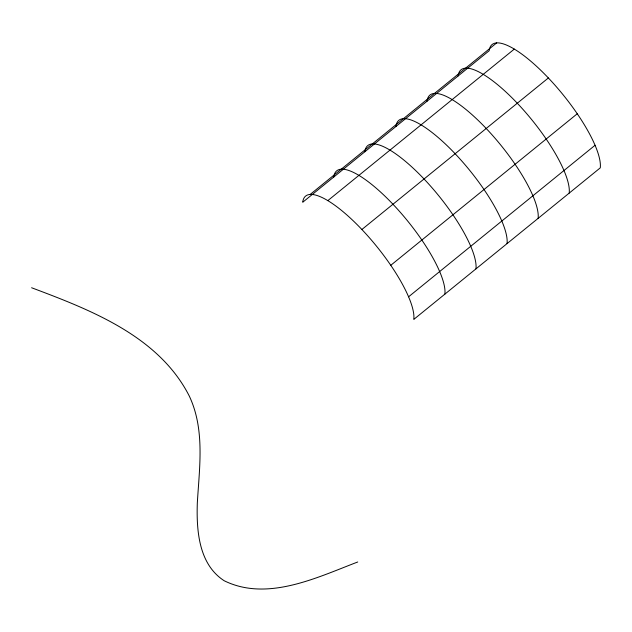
<?xml version="1.0" encoding="UTF-8"?>
<svg xmlns="http://www.w3.org/2000/svg" width="632" height="632" viewBox="0 0 632 632"><rect width="100%" height="100%" fill="white"/><g stroke="black" fill="none" stroke-linecap="round" stroke-linejoin="round"><path stroke-width="0.95" d="M310.201 194.427L496.673 42.897M327.834 200.62L514.306 49.091M361.883 229.503L548.363 77.965A83.44 23.392 50.9 0 1 600.282 167.851L413.81 319.381A83.44 23.392 50.9 0 0 361.883 229.503A83.44 23.392 50.9 0 0 302.72 202.248L489.192 50.718A83.44 23.392 50.9 0 1 548.363 77.965M390.774 265.298L577.253 113.768M408.58 296.803L595.052 145.273M357.736 561.99C316.853 577.545 267.36 601.964 224.186 580.745C198.709 564.289 196.402 530.556 197.318 503.088C199.388 467.356 205.147 429.539 189.221 395.916C158.656 336.098 90.842 310.004 31.6 287.75M333.799 176.992A83.44 23.392 50.9 0 1 392.962 204.247A83.44 23.392 50.9 0 1 444.889 294.125M364.877 151.743A83.44 23.392 50.9 0 1 424.048 178.99A83.44 23.392 50.9 0 1 475.967 268.869M395.956 126.487A83.44 23.392 50.9 0 1 455.127 153.734A83.44 23.392 50.9 0 1 507.046 243.612M427.034 101.231A83.44 23.392 50.9 0 1 486.206 128.478A83.44 23.392 50.9 0 1 538.124 218.364M458.113 75.974A83.44 23.392 50.9 0 1 517.284 103.221A83.44 23.392 50.9 0 1 569.203 193.108"/></g></svg>
